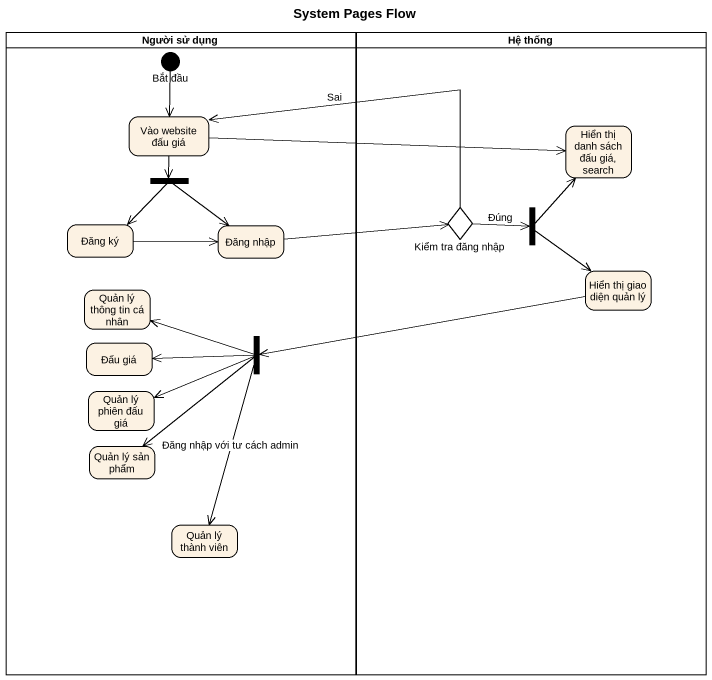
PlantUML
@startuml
title System Pages Flow
hide empty description
state "Người sử dụng" as Người_sử_dụng <<partition>> {
  state "Bắt đầu" as Bắt_đầu <<start>>
  state "Vào website đấu giá" as Vào_website_đấu_giá
  state fork1 <<fork>>
  state "Đăng ký" as Đăng_ký
  state "Đăng nhập" as Đăng_nhập
  state "Quản lý thông tin cá nhân" as Quản_lý_thông_tin_cá_nhân
  state "Đấu giá" as Đấu_giá
  state fork3 <<fork>>
  state "Quản lý phiên đấu giá" as Quản_lý_phiên_đấu_giá
  state "Quản lý sản phẩm" as Quản_lý_sản_phẩm
  state "Quản lý thành viên" as Quản_lý_thành_viên
}
state "Hệ thống" as Hệ_thống <<partition>> {
  state "Hiển thị danh sách đấu giá, search" as Hiển_thị_danh_sách_đấu_giá
  state "Kiểm tra đăng nhập" as Kiểm_tra_đăng_nhập <<choice>>
  state fork2 <<fork>>
  state "Hiển thị giao diện quản lý" as Hiển_thị_giao_diện_quản_lý
}
Bắt_đầu --> Vào_website_đấu_giá
Vào_website_đấu_giá -right-> Hiển_thị_danh_sách_đấu_giá
Vào_website_đấu_giá --> fork1
fork1 --> Đăng_ký
fork1 --> Đăng_nhập
Kiểm_tra_đăng_nhập -left-> Vào_website_đấu_giá : Sai
Kiểm_tra_đăng_nhập -right-> fork2 : Đúng
fork2 -up-> Hiển_thị_danh_sách_đấu_giá
fork2 --> Hiển_thị_giao_diện_quản_lý
Đăng_ký -right-> Đăng_nhập
Đăng_nhập -right-> Kiểm_tra_đăng_nhập
Hiển_thị_giao_diện_quản_lý -left-> fork3
fork3 -left-> Quản_lý_thông_tin_cá_nhân
fork3 -left-> Đấu_giá
fork3 -left-> Quản_lý_phiên_đấu_giá
fork3 --> Quản_lý_sản_phẩm
fork3 --> Quản_lý_thành_viên : Đăng nhập với tư cách admin
@enduml
